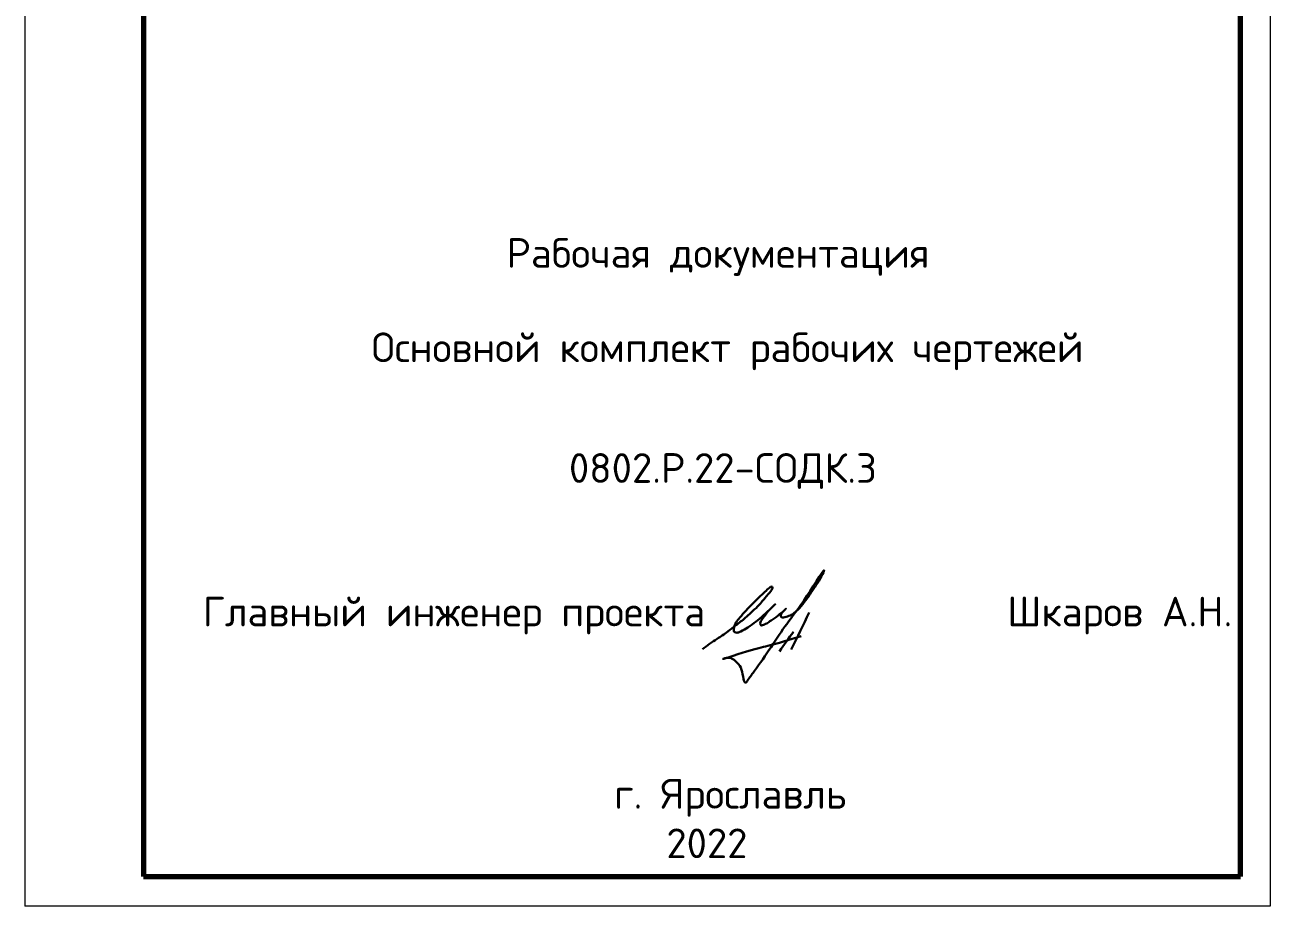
# Model space of a CAD drawing. Header units: millimetres. Extents: x 2079 to 5812, y 229 to 1012.
# Drawn here: x 2078.8 to 2288.8, y 573.7 to 722.2 of the extents above; entities that cross this region are included whole.
import ezdxf

# ---------------------------------------------------------------- set-up
doc = ezdxf.new("R2010")
doc.units = ezdxf.units.MM
doc.layers.add('Основной', color=1, linetype='Continuous', lineweight=60)
doc.layers.add('Размерный', color=4, linetype='Continuous', lineweight=30)
doc.styles.add('-ISOCPEUR-', font='isocpeur.ttf')

# ---------------------------------------------------------------- blocks, each defined once
blk = doc.blocks.new('подпись')
at = {"lineweight": 30}
for points in [[(-0.82, -1.23), (-0.21, -0.8), (0.43, -0.36), (0.86, -0.08), (1.32, 0.25), (2, 0.77), (2.8, 1.4), (3.27, 1.83), (3.84, 2.36), (4.46, 3.07), (5.01, 3.73), (5.08, 3.95), (5.01, 4.03), (4.91, 4), (4.76, 3.88), (4.33, 3.49), (3.4, 2.58), (2.34, 1.43), (1.83, 0.48), (1.87, 0.23), (1.99, 0.16), (2.17, 0.16), (2.41, 0.25), (3.02, 0.6), (3.71, 1.09), (4.34, 1.62), (5.32, 2.55), (4.75, 1.98), (4.27, 1.36), (4.08, 1.05), (4.07, 0.85), (4.11, 0.78), (4.25, 0.78), (4.42, 0.84), (4.78, 1.05), (5.16, 1.3), (5.47, 1.51), (5.72, 1.73), (6.05, 1.99), (6.23, 2.18), (5.94, 1.88), (5.8, 1.63), (5.8, 1.5), (5.89, 1.44), (6.13, 1.46), (6.57, 1.6), (6.9, 1.79), (7.5, 2.39), (8.04, 3.08), (8.61, 3.92), (9.15, 4.76), (9.43, 5.33), (8, 3.26), (6.29, 0.88), (3.58, -3.07), (3.05, -3.8), (2.85, -4.05), (2.49, -2.98), (2.12, -2.39), (1.3, -1.96), (1.02, -2.03), (2.91, -1.44), (4.7, -0.96), (7.51, -0.15)], [(8.19, 1.85), (6.68, -1.27)], [(6.86, 0.23), (5.67, -1.43)]]:
    blk.add_spline(points, degree=3, dxfattribs=at)
blk = doc.blocks.new('Подпись Леха')
at = {"color": 18, "true_color": 0x000000}
blk.add_blockref('подпись', (2.7, 0.11), dxfattribs=at)

msp = doc.modelspace()

# ---------------------------------------------------------------- linework, layer by layer
at = {"layer": 'Основной', "color": 7, "lineweight": 70}
for p, q in [((2098.812, 865.713), (2098.812, 578.713)), ((2283.812, 578.713), (2283.812, 865.713)), ((2098.812, 578.713), (2283.812, 578.713))]:
    msp.add_line(p, q, dxfattribs=at)
at = {"layer": 'Размерный', "color": 7, "lineweight": 20}
for p, q in [((2078.812, 870.713), (2078.812, 573.713)), ((2078.812, 870.713), (2078.812, 573.713)), ((2288.812, 870.713), (2288.812, 573.713)), ((2288.812, 573.713), (2078.812, 573.713))]:
    msp.add_line(p, q, dxfattribs=at)

# ---------------------------------------------------------------- block references
at = {"xscale": 2, "yscale": 2, "zscale": 2}
msp.add_blockref('Подпись Леха', (2189.308, 619.268), dxfattribs=at)

# ---------------------------------------------------------------- texts
at = {"layer": 'Размерный', "color": 7, "lineweight": 30, "char_height": 5, "attachment_point": 1, "style": '-ISOCPEUR-'}
for s, insert, width in [('\\pi51.22308,l10;Рабочая документация', (2098.812, 686.28), 185), ('\\pi28.47308,l10;Основной комплект рабочих чертежей', (2098.812, 670.378), 185), ('\\pi61.75,l10;0802.Р.22-СОДК.3', (2098.812, 650.04), 185), ('\\pl10;Главный инженер проекта                Шкаров А.Н.', (2098.812, 625.85), 275.50359), ('\\pi79.121;г. Ярославль \\P\\pi87.92;2022', (2099.076, 595.127), 185)]:
    msp.add_mtext(s, dxfattribs=dict(at, insert=insert, width=width))

doc.saveas('drawing.dxf')
